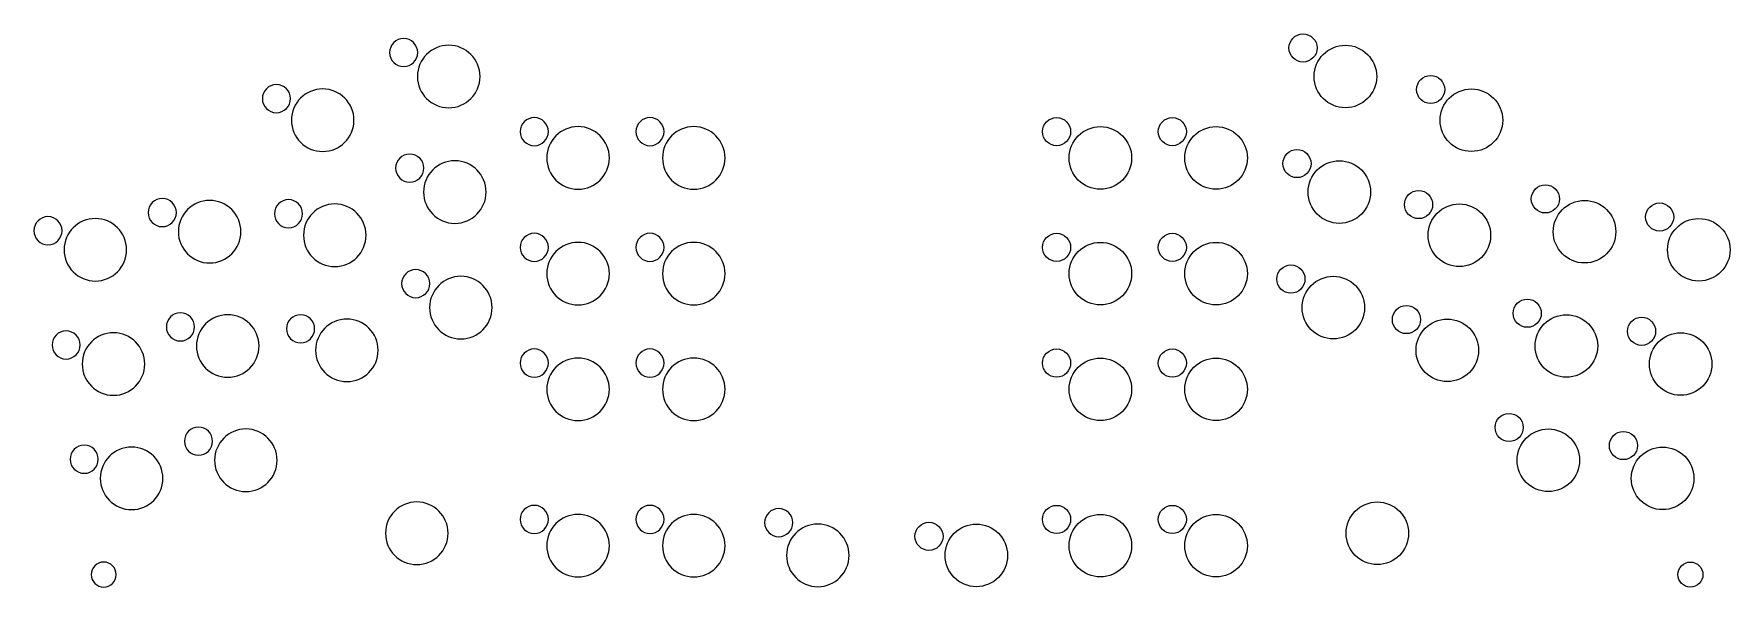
# Model space of a CAD drawing. Header units: millimetres. Extents: x -170 to 101, y -32 to 57.
import ezdxf

# ---------------------------------------------------------------- set-up
doc = ezdxf.new("R2010")
doc.units = ezdxf.units.MM
doc.layers.add('export', color=230, linetype='Continuous', true_color=0xff0083)

msp = doc.modelspace()

# ---------------------------------------------------------------- linework, layer by layer
at = {"layer": 'export', "extrusion": (0, 0, -1)}
for centre, radius in [((111.38, 53.85), 2.25), ((104.17, 50.02), 5), ((131.72, 46.48), 2.25), ((124.32, 43.03), 5), ((90.5, 41.2), 2.25), ((72, 41.2), 2.25), ((83.5, 37), 5), ((65, 37), 5), ((110.41, 35.37), 2.25), ((103.2, 31.54), 5), ((149.97, 28.26), 2.25), ((142.4, 25.2), 5), ((129.79, 28.08), 2.25), ((168.24, 25.36), 2.25), ((160.67, 22.31), 5), ((122.39, 24.64), 5), ((90.5, 22.7), 2.25), ((72, 22.7), 2.25), ((83.5, 18.5), 5), ((65, 18.5), 5), ((109.45, 16.9), 2.25), ((102.24, 13.07), 5), ((147.07, 9.98), 2.25), ((139.5, 6.93), 5), ((127.86, 9.68), 2.25), ((120.46, 6.24), 5), ((165.34, 7.09), 2.25), ((157.77, 4.04), 5), ((90.5, 4.2), 2.25), ((72, 4.2), 2.25), ((83.5, 0), 5), ((65, 0), 5), ((144.18, -8.29), 2.25), ((136.61, -11.34), 5), ((162.45, -11.18), 2.25), ((154.88, -14.24), 5), ((109.28, -23.01), 5), ((90.5, -20.8), 2.25), ((72, -20.8), 2.25), ((83.5, -25), 5), ((65, -25), 5), ((51.42, -21.32), 2.25), ((45.17, -26.56), 5), ((159.33, -29.62), 2)]:
    msp.add_circle(centre, radius, dxfattribs=at)
at = {"layer": 'export'}
for centre, radius in [((32.4, 54.58), 2.25), ((39.17, 50.02), 5), ((52.8, 47.94), 2.25), ((59.32, 43.03), 5), ((-7, 41.2), 2.25), ((11.5, 41.2), 2.25), ((0, 37), 5), ((18.5, 37), 5), ((31.43, 36.1), 2.25), ((38.2, 31.54), 5), ((71.14, 30.45), 2.25), ((50.87, 29.54), 2.25), ((77.4, 25.2), 5), ((57.39, 24.64), 5), ((89.41, 27.55), 2.25), ((95.67, 22.31), 5), ((-7, 22.7), 2.25), ((11.5, 22.7), 2.25), ((0, 18.5), 5), ((18.5, 18.5), 5), ((30.46, 17.63), 2.25), ((37.24, 13.07), 5), ((68.24, 12.17), 2.25), ((48.93, 11.15), 2.25), ((55.46, 6.24), 5), ((74.5, 6.93), 5), ((86.52, 9.28), 2.25), ((92.77, 4.04), 5), ((-7, 4.2), 2.25), ((11.5, 4.2), 2.25), ((0, 0), 5), ((18.5, 0), 5), ((65.35, -6.1), 2.25), ((71.61, -11.34), 5), ((83.62, -8.99), 2.25), ((89.88, -14.24), 5), ((-7, -20.8), 2.25), ((11.5, -20.8), 2.25), ((44.28, -23.01), 5), ((-27.4, -23.51), 2.25), ((-19.83, -26.56), 5), ((0, -25), 5), ((18.5, -25), 5), ((94.33, -29.62), 2)]:
    msp.add_circle(centre, radius, dxfattribs=at)

doc.saveas('drawing.dxf')
